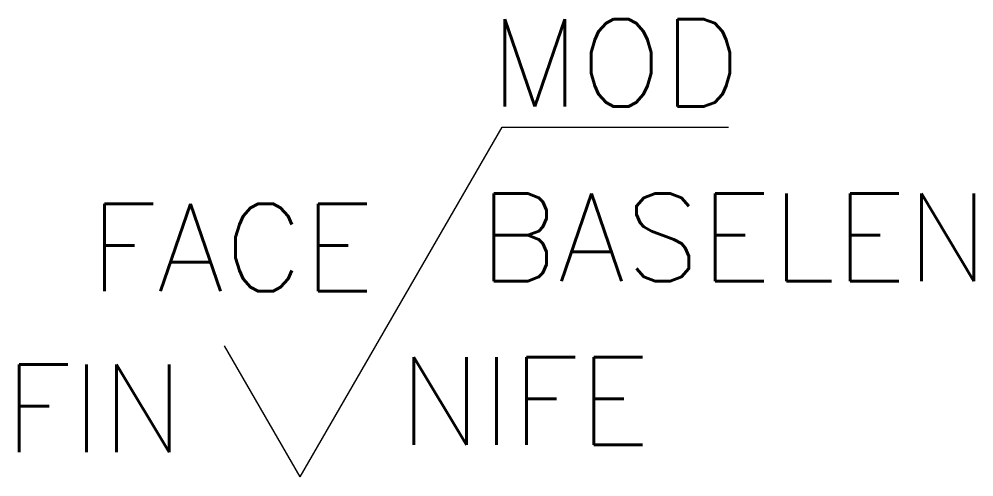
# Model space of a CAD drawing. Extents: x 302.6 to 324.4, y 184.7 to 195.2.
import ezdxf
from ezdxf.enums import TextEntityAlignment as Align

# ---------------------------------------------------------------- set-up
doc = ezdxf.new("R2010")
doc.units = 0
doc.header["$MEASUREMENT"] = 0
doc.layers.add('DIM', color=2, linetype='CONTINUOUS')
doc.styles.add('CHINA', font='romans.shx', dxfattribs={"bigfont": 'chineset.shx'})

msp = doc.modelspace()

# ---------------------------------------------------------------- linework, layer by layer
at = {"layer": 'DIM'}
for p, q in [((308.993, 184.706), (313.611, 192.706)), ((313.611, 192.706), (318.785, 192.706)), ((308.993, 184.706), (307.261, 187.706))]:
    msp.add_line(p, q, dxfattribs=at)

# ---------------------------------------------------------------- texts
at = {"layer": 'DIM', "style": 'CHINA'}
for tag, p in [('MOD', (313.331, 193.173)), ('BASELEN', (313.081, 189.183)), ('NIFE', (311.25, 185.442))]:
    msp.add_attdef(tag, p, '', height=2, dxfattribs=at)
msp.add_attdef('FACE', text='', height=2, dxfattribs=at).set_placement((310.69, 188.351), align=Align.BOTTOM_RIGHT)
msp.add_attdef('FIN', text='', height=2, dxfattribs=at).set_placement((306.34, 185.275), align=Align.RIGHT)

doc.saveas('drawing.dxf')
